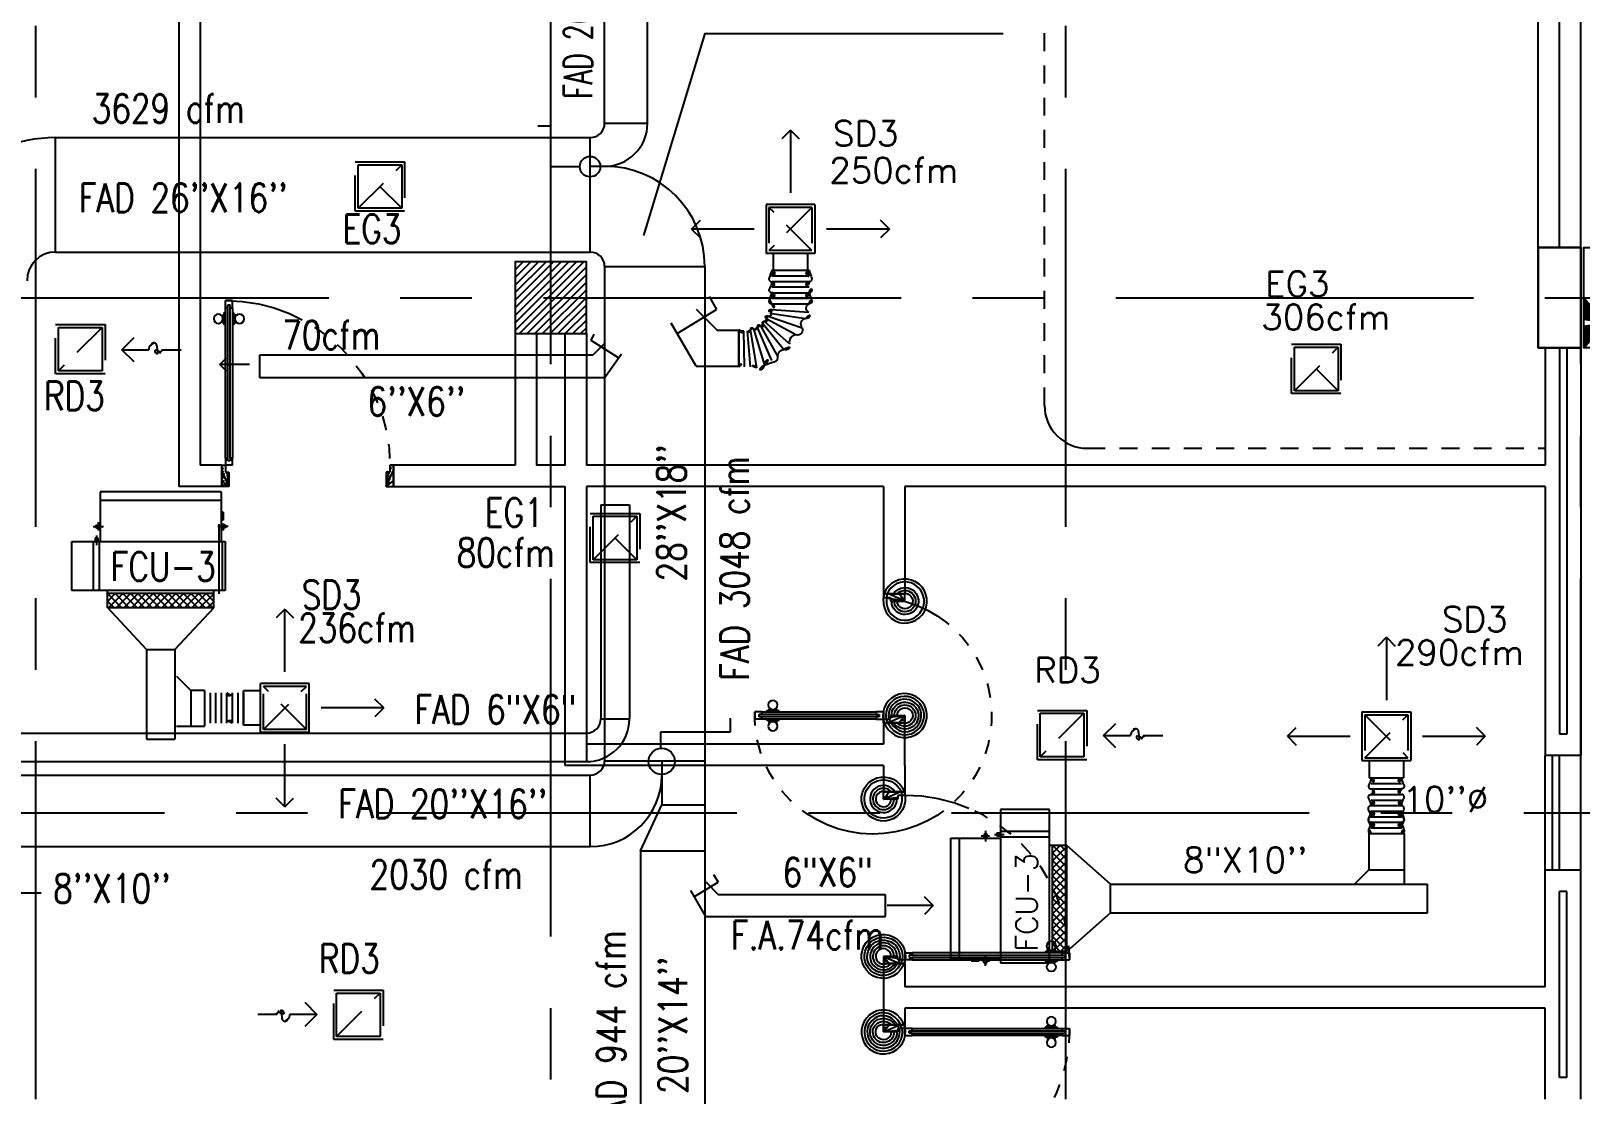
# Model space of a CAD drawing. Extents: x 417866029 to 417866302, y 43498040 to 43498122.
# Drawn here: x 417866061.9 to 417866072.73, y 43498062.71 to 43498070.15 of the extents above; entities that cross this region are included whole.
import ezdxf

# ---------------------------------------------------------------- set-up
doc = ezdxf.new("R2010")
doc.units = 0
doc.header["$MEASUREMENT"] = 0
for name, pattern in [('CENTERX2', [4, 2.5, -0.5, 0.5, -0.5]), ('HIDDEN', [0.375, 0.25, -0.125]), ('HIDDEN2', [0.1875, 0.125, -0.0625])]:
    doc.linetypes.add(name, pattern=pattern)
doc.layers.get('0').update_dxf_attribs({"linetype": 'CONTINUOUS'})
for name, color, linetype in [('AXES', 11, 'CENTERX2'), ('COL', 7, 'CONTINUOUS'), ('CRT-HIDE', 7, 'HIDDEN2'), ('DOOR', 9, 'CONTINUOUS'), ('DUCT', 6, 'CONTINUOUS'), ('EXDUCT', 10, 'CONTINUOUS'), ('FCU', 6, 'CONTINUOUS'), ('HAT', 11, 'CONTINUOUS'), ('INSUL', 9, 'CONTINUOUS'), ('M-AC-FLEX', 7, 'CONTINUOUS'), ('M-EGU.', 2, 'CONTINUOUS'), ('M-TEXT', 2, 'CONTINUOUS'), ('PSUPPLY', 3, 'HIDDEN'), ('WALL', 9, 'CONTINUOUS'), ('WIN', 9, 'CONTINUOUS')]:
    doc.layers.add(name, color=color, linetype=linetype)
doc.styles.add('ROMANS', font='ROMANS.shx', dxfattribs={"width": 0.6})

# ---------------------------------------------------------------- blocks, each defined once
blk = doc.blocks.new('DOOR90')
at = {"layer": 'DOOR', "color": 7, "linetype": 'ByBlock'}
for p, q in [((-150, 0), (0, 0)), ((-150, 0), (-150, -25)), ((0, -50), (-114, 0)), ((0, -50), (-40, 0)), ((0, -50), (0, 0)), ((-1000, -25), (-1050, -25)), ((-1050, -75), (-1050, -25)), ((-1050, -25), (-1050, -75)), ((-1000, -75), (-1050, -75)), ((-1000, -42), (-1020, -42)), ((-1020, -42), (-1020, -58)), ((-1000, -58), (-1020, -58)), ((-1000, -25), (-1000, -42)), ((-1000, -58), (-1000, -75)), ((-878, -18), (-968, -18)), ((-968, -25), (-968, -18)), ((-968, -75), (-968, -82)), ((-878, -82), (-968, -82)), ((-955, -9), (-890, -9)), ((-955, -18), (-955, -9)), ((-955, -18), (-890, -18)), ((-955, -82), (-890, -82)), ((-955, -82), (-955, -91)), ((-955, -91), (-890, -91)), ((-890, -18), (-890, -9)), ((-890, -82), (-890, -91)), ((-878, -25), (-878, -18)), ((-878, -75), (-878, -82)), ((-200, -25), (-150, -25)), ((-200, -42), (-200, -25)), ((-180, -42), (-200, -42)), ((-200, -58), (-180, -58)), ((-200, -75), (-200, -58)), ((-150, -75), (-200, -75)), ((-180, -58), (-180, -42)), ((-150, -25), (-100, -25)), ((-150, -75), (-150, -25)), ((-100, -25), (-100, -50)), ((0, -50), (-100, -37)), ((-100, -50), (0, -50)), ((0, -850), (-114, -900)), ((-100, -875), (-100, -850)), ((0, -850), (-100, -863)), ((-100, -850), (0, -850)), ((0, -850), (-40, -900)), ((0, -850), (0, -900)), ((-150, -875), (-100, -875)), ((-150, -900), (-150, -875)), ((-150, -900), (0, -900)), ((0, -900), (-150, -900))]:
    blk.add_line(p, q, dxfattribs=at)
at = {"layer": 'DOOR', "linetype": 'ByBlock'}
for p, q in [((-200, -25), (-1000, -25)), ((-200, -42), (-1000, -42)), ((-200, -58), (-1000, -58)), ((-1000, -75), (-200, -75))]:
    blk.add_line(p, q, dxfattribs=at)
at = {"layer": 'DOOR', "color": 7, "linetype": 'ByBlock'}
for centre in [(-923, 24), (-923, -124)]:
    blk.add_circle(centre, 32.4, dxfattribs=at)
for centre, radius, start, end in [((0, -50), 154, 161.1053, 166.2858), ((0, -50), 94.4, 148.0182, 180), ((0, -50), 134, 158.1598, 169.28), ((0, -50), 114, 154.0838, 167.3774), ((0, -50), 74.4, 137.7764, 180), ((0, -50), 54.4, 113.2074, 180), ((0, -50), 34.4, 90, 180), ((0, -50), 14.4, 90, 180), ((0, -850), 94.4, 180, 211.9818), ((0, -850), 74.4, 180, 222.2236), ((0, -850), 54.4, 180, 246.7926), ((0, -850), 34.4, 180, 270), ((0, -850), 14.4, 180, 270), ((0, -850), 154, 193.7142, 198.8947), ((0, -850), 134, 190.72, 201.8402)]:
    blk.add_arc(centre, radius, start, end, dxfattribs=at)
at = {"layer": 'DOOR', "linetype": 'HIDDEN', "ltscale": 0.5}
blk.add_arc((-222, -50), 828, 178.2701, 275.003, dxfattribs=at)
blk = doc.blocks.new('DOOR100')
at = {"layer": 'DOOR', "color": 7, "linetype": 'ByBlock'}
for p, q in [((-91, 1205), (-91, 1140)), ((-82, 1205), (-91, 1205)), ((-82, 1128), (-82, 1218)), ((-75, 1218), (-82, 1218)), ((-82, 1205), (-82, 1140)), ((-75, 1250), (-75, 1300)), ((-75, 1300), (-25, 1300)), ((-25, 1300), (-75, 1300)), ((-58, 1250), (-75, 1250)), ((-58, 1250), (-58, 1270)), ((-42, 1270), (-58, 1270)), ((-42, 1250), (-42, 1270)), ((-25, 1250), (-42, 1250)), ((-25, 1250), (-25, 1300)), ((-25, 1218), (-18, 1218)), ((-18, 1128), (-18, 1218)), ((-18, 1205), (-18, 1140)), ((-18, 1205), (-9, 1205)), ((-9, 1205), (-9, 1140)), ((-82, 1140), (-91, 1140)), ((-75, 1128), (-82, 1128)), ((-25, 1128), (-18, 1128)), ((-18, 1140), (-9, 1140)), ((-1200, 0), (-1200, 150)), ((-1200, 150), (-1175, 150)), ((-1200, 150), (-1200, 0)), ((-1150, 0), (-1200, 114)), ((-1175, 150), (-1175, 100)), ((-75, 200), (-58, 200)), ((-75, 150), (-75, 200)), ((-75, 150), (-25, 150)), ((-58, 200), (-58, 180)), ((-58, 180), (-42, 180)), ((-50, 0), (0, 114)), ((-42, 200), (-25, 200)), ((-42, 180), (-42, 200)), ((-25, 200), (-25, 150)), ((0, 150), (-25, 150)), ((-25, 150), (-25, 100)), ((0, 0), (0, 150)), ((0, 150), (0, 0)), ((-1150, 0), (-1200, 40)), ((-1150, 0), (-1200, 0)), ((-1175, 100), (-1150, 100)), ((-1150, 0), (-1163, 100)), ((-1150, 100), (-1150, 0)), ((-50, 100), (-50, 0)), ((-50, 0), (-37, 100)), ((-25, 100), (-50, 100)), ((-50, 0), (0, 40)), ((-50, 0), (0, 0))]:
    blk.add_line(p, q, dxfattribs=at)
at = {"layer": 'DOOR', "linetype": 'ByBlock'}
for p, q in [((-75, 1250), (-75, 200)), ((-58, 200), (-58, 1250)), ((-42, 200), (-42, 1250)), ((-25, 200), (-25, 1250))]:
    blk.add_line(p, q, dxfattribs=at)
at = {"layer": 'DOOR', "color": 7, "linetype": 'ByBlock'}
for centre in [(-124, 1173), (24, 1173)]:
    blk.add_circle(centre, 32.4, dxfattribs=at)
at = {"layer": 'DOOR', "linetype": 'HIDDEN', "ltscale": 0.5}
blk.add_arc((-25, 150), 1150, 90, 180, dxfattribs=at)
at = {"layer": 'DOOR', "color": 7, "linetype": 'ByBlock'}
for centre, radius, start, end in [((-1150, 0), 154, 103.7142, 108.8947), ((-1150, 0), 134, 100.72, 111.8402), ((-50, 0), 134, 68.1598, 79.28), ((-50, 0), 114, 64.0838, 77.3774), ((-50, 0), 154, 71.1053, 76.2858), ((-1150, 0), 94.4, 90, 121.9818), ((-1150, 0), 74.4, 90, 132.2236), ((-1150, 0), 54.4, 90, 156.7926), ((-1150, 0), 34.4, 90, 180), ((-1150, 0), 14.4, 90, 180), ((-50, 0), 94.4, 58.0182, 90), ((-50, 0), 74.4, 47.7764, 90), ((-50, 0), 54.4, 23.2074, 90), ((-50, 0), 34.4, 0, 90), ((-50, 0), 14.4, 0, 90)]:
    blk.add_arc(centre, radius, start, end, dxfattribs=at)
blk = doc.blocks.new('A$C49F1192B')
at = {"layer": 'DOOR', "color": 0, "linetype": 'ByBlock', "xscale": -1, "rotation": 270}
blk.add_blockref('DOOR100', (0, 1200), dxfattribs=at)
blk = doc.blocks.new('*X42')
at = {"color": 0}
for p, q in [((16890, -2467), (16943, -2414)), ((16890, -2520), (16990, -2420)), ((16990, -2565), (16890, -2465)), ((16890, -2573), (16990, -2473)), ((16990, -2512), (16892, -2414)), ((16990, -2459), (16945, -2414)), ((16990, -2619), (16890, -2519)), ((16890, -2626), (16990, -2526)), ((16990, -2672), (16890, -2572)), ((16890, -2679), (16990, -2579)), ((16990, -2725), (16890, -2625)), ((16890, -2732), (16990, -2632)), ((16990, -2778), (16890, -2678)), ((16890, -2785), (16990, -2685)), ((16990, -2831), (16890, -2731)), ((16890, -2838), (16990, -2738)), ((16990, -2884), (16890, -2784)), ((16890, -2891), (16990, -2791)), ((16990, -2937), (16890, -2837)), ((16890, -2944), (16990, -2844)), ((16990, -2990), (16890, -2890)), ((16890, -2997), (16990, -2897)), ((16990, -3043), (16890, -2943)), ((16890, -3050), (16990, -2950)), ((16990, -3096), (16890, -2996)), ((16890, -3103), (16990, -3003)), ((16990, -3149), (16890, -3049)), ((16944, -3155), (16890, -3102)), ((16892, -3155), (16990, -3056)), ((16945, -3155), (16990, -3109))]:
    blk.add_line(p, q, dxfattribs=at)
blk = doc.blocks.new('WHE06')
at = {"color": 3}
for p, q in [((689, 622), (346, 622)), ((346, 622), (346, 469)), ((689, 469), (689, 622)), ((212, 437), (269, 437)), ((232, 452), (232, 422)), ((232, 452), (252, 452)), ((242, 472), (242, 399)), ((252, 452), (252, 422)), ((305, 448), (373, 448)), ((321, 458), (321, 438)), ((321, 458), (346, 458)), ((321, 438), (346, 438)), ((60, -422), (60, 422)), ((346, 430), (689, 430)), ((811, 371), (689, 371)), ((711, -371), (711, 371)), ((811, -371), (811, 371)), ((142, -437), (142, -422)), ((197, -437), (197, -422)), ((232, -452), (232, -422)), ((242, -472), (242, -399)), ((252, -452), (252, -422)), ((346, -430), (689, -430)), ((811, -371), (689, -371)), ((142, -437), (197, -437)), ((221, -437), (269, -437)), ((232, -452), (252, -452))]:
    blk.add_line(p, q, dxfattribs=at)
at = {"color": 6}
for p, q in [((346, 469), (346, -451)), ((689, 469), (346, 469)), ((689, -451), (689, 469)), ((0, -422), (0, 422)), ((0, 422), (346, 422)), ((0, -422), (346, -422)), ((346, -451), (689, -451))]:
    blk.add_line(p, q, dxfattribs=at)
at = {"color": 11}
blk.add_blockref('*X42', (-16179, 2784), dxfattribs=at)
blk = doc.blocks.new('*X99')
at = {"color": 0}
for p, q in [((49339, 139867), (49822, 140350)), ((49339, 139920), (49769, 140350)), ((49339, 139973), (49716, 140350)), ((49339, 140026), (49663, 140350)), ((49339, 140079), (49610, 140350)), ((49339, 140132), (49557, 140350)), ((49339, 140185), (49504, 140350)), ((49339, 140238), (49451, 140350)), ((49339, 140291), (49398, 140350)), ((49339, 140344), (49345, 140350)), ((49375, 139850), (49839, 140314)), ((49428, 139850), (49839, 140261)), ((49481, 139850), (49839, 140207)), ((49535, 139850), (49839, 140154)), ((49588, 139850), (49839, 140101)), ((49641, 139850), (49839, 140048)), ((49694, 139850), (49839, 139995)), ((49747, 139850), (49839, 139942)), ((49800, 139850), (49839, 139889))]:
    blk.add_line(p, q, dxfattribs=at)
blk = doc.blocks.new('COL50')
at = {"layer": 'COL'}
blk.add_lwpolyline([(-250, 250), (-250, -250), (250, -250), (250, 250)], close=True, dxfattribs=at)
blk = doc.blocks.new('C11')
at = {"layer": 'HAT'}
h = blk.add_hatch(dxfattribs=at)
h.set_pattern_fill('ANSI31', color=256, scale=300, style=0)
h.set_pattern_definition([(45, (-248556.182, -75061.005), (-26.5165043, 26.5165043), [])])
h.paths.add_polyline_path([(300, 700), (0, 700), (0, 350), (300, 350)])
h.paths.add_polyline_path([(300, 350), (0, 350), (0, 0), (300, 0)])
at = {"layer": 'COL'}
blk.add_lwpolyline([(300, 700), (300, 0), (0, 0), (0, 700)], close=True, dxfattribs=at)
blk = doc.blocks.new('C11D')
at = {"layer": 'COL', "linetype": 'ByBlock'}
for p in [(-320, 0), (0, 0)]:
    blk.add_blockref('C11', p, dxfattribs=at)

msp = doc.modelspace()

# ---------------------------------------------------------------- linework, layer by layer
at = {"layer": 'AXES'}
for p, q in [((417866065.534, 43498039.822), (417866065.534, 43498118.3)), ((417866072.734, 43498039.822), (417866072.734, 43498117.959)), ((417866061.934, 43498046.686), (417866061.934, 43498105.506)), ((417866069.134, 43498046.686), (417866069.134, 43498105.506)), ((417866029.482, 43498068.286), (417866098.574, 43498068.286)), ((417866040.334, 43498064.686), (417866098.574, 43498064.686))]:
    msp.add_line(p, q, dxfattribs=at)
at = {"layer": 'CRT-HIDE'}
for p, q in [((417866068.984, 43498067.534), (417866068.984, 43498071.12)), ((417866069.284, 43498067.234), (417866072.484, 43498067.234))]:
    msp.add_line(p, q, dxfattribs=at)
msp.add_arc((417866069.284, 43498067.534), 0.3, 180, 270, dxfattribs=at)
at = {"layer": 'DUCT', "linetype": 'ByBlock'}
for p, q in [((417866065.91, 43498069.505), (417866065.91, 43498072.235)), ((417866066.21, 43498069.505), (417866066.21, 43498072.235)), ((417866065.91, 43498069.505), (417866066.21, 43498069.505)), ((417866062.073, 43498069.405), (417866065.81, 43498069.405)), ((417866062.073, 43498068.605), (417866062.073, 43498069.405)), ((417866065.81, 43498068.605), (417866065.81, 43498069.405)), ((417866065.81, 43498069.205), (417866065.91, 43498069.205)), ((417866062.073, 43498068.605), (417866065.81, 43498068.605)), ((417866065.91, 43498068.505), (417866065.91, 43498065.05)), ((417866065.91, 43498068.505), (417866066.61, 43498068.505)), ((417866066.61, 43498068.505), (417866066.61, 43498054.856)), ((417866063.217, 43498066.216), (417866063.217, 43498066.703)), ((417866062.707, 43498065.828), (417866062.437, 43498066.118)), ((417866062.907, 43498065.828), (417866063.178, 43498066.118)), ((417866062.707, 43498065.828), (417866062.707, 43498065.2)), ((417866062.707, 43498065.828), (417866062.907, 43498065.828)), ((417866062.907, 43498065.828), (417866062.907, 43498065.2)), ((417866066.303, 43498065.134), (417866066.303, 43498065.253)), ((417866066.303, 43498065.253), (417866066.789, 43498065.253)), ((417866066.789, 43498065.253), (417866066.789, 43498065.349)), ((417866062.707, 43498065.2), (417866062.907, 43498065.2)), ((417866065.91, 43498065.05), (417866066.61, 43498065.05)), ((417866066.31, 43498065.05), (417866066.31, 43498064.742)), ((417866058.717, 43498064.95), (417866065.81, 43498064.95)), ((417866065.81, 43498064.45), (417866065.81, 43498064.95)), ((417866066.16, 43498064.42), (417866066.31, 43498064.742)), ((417866066.31, 43498064.742), (417866066.61, 43498064.742)), ((417866056.997, 43498064.45), (417866065.81, 43498064.45)), ((417866066.16, 43498064.42), (417866066.16, 43498062.271)), ((417866066.16, 43498064.42), (417866066.61, 43498064.42)), ((417866069.446, 43498064.188), (417866069.141, 43498064.459)), ((417866069.446, 43498064.188), (417866071.662, 43498064.188)), ((417866069.446, 43498063.988), (417866069.446, 43498064.188)), ((417866071.662, 43498063.988), (417866071.662, 43498064.188)), ((417866069.446, 43498063.988), (417866069.141, 43498063.718)), ((417866069.446, 43498063.988), (417866071.662, 43498063.988))]:
    msp.add_line(p, q, dxfattribs=at)
at = {"layer": 'DUCT', "linetype": 'HIDDEN'}
for p, q in [((417866066.641, 43498068.294), (417866066.693, 43498068.204)), ((417866066.672, 43498064.256), (417866066.704, 43498064.201))]:
    msp.add_line(p, q, dxfattribs=at)
at = {"layer": 'DUCT'}
for p, q in [((417866066.416, 43498068.037), (417866066.693, 43498068.204)), ((417866066.549, 43498068.207), (417866066.699, 43498068.057)), ((417866066.549, 43498067.807), (417866066.375, 43498068.108)), ((417866065.815, 43498067.986), (417866065.838, 43498068.031)), ((417866066.007, 43498067.866), (417866065.815, 43498067.986)), ((417866065.815, 43498067.986), (417866065.815, 43498067.986)), ((417866065.91, 43498067.967), (417866065.83, 43498067.887)), ((417866066.849, 43498068.057), (417866066.699, 43498068.057)), ((417866066.849, 43498067.807), (417866066.849, 43498068.057)), ((417866063.499, 43498067.887), (417866065.83, 43498067.887)), ((417866063.499, 43498067.727), (417866063.499, 43498067.887)), ((417866065.91, 43498067.727), (417866066.027, 43498067.895)), ((417866066.549, 43498067.807), (417866066.849, 43498067.807)), ((417866065.91, 43498067.727), (417866063.499, 43498067.727)), ((417866062.918, 43498065.641), (417866063.018, 43498065.541)), ((417866063.113, 43498065.541), (417866063.018, 43498065.541)), ((417866063.018, 43498065.541), (417866063.018, 43498065.291)), ((417866063.113, 43498065.541), (417866063.113, 43498065.291)), ((417866062.918, 43498065.291), (417866063.113, 43498065.291)), ((417866071.251, 43498064.542), (417866071.251, 43498064.288)), ((417866071.251, 43498064.542), (417866071.501, 43498064.542)), ((417866071.501, 43498064.188), (417866071.501, 43498064.542)), ((417866071.151, 43498064.188), (417866071.251, 43498064.288)), ((417866071.251, 43498064.288), (417866071.501, 43498064.288)), ((417866066.537, 43498064.101), (417866066.704, 43498064.201)), ((417866066.617, 43498064.203), (417866066.707, 43498064.113)), ((417866066.617, 43498063.963), (417866066.513, 43498064.144)), ((417866067.872, 43498064.113), (417866066.707, 43498064.113)), ((417866067.872, 43498063.963), (417866067.872, 43498064.113)), ((417866066.617, 43498063.963), (417866067.872, 43498063.963))]:
    msp.add_line(p, q, dxfattribs=at)
at = {"layer": 'DUCT', "color": 4, "linetype": 'ByBlock'}
msp.add_lwpolyline([(417866060.775, 43498064.594), (417866061.358, 43498064.127), (417866061.971, 43498064.127)], dxfattribs=at)
at = {"layer": 'DUCT', "linetype": 'ByBlock'}
for centre, radius in [((417866065.808, 43498069.202), 0.0714), ((417866066.309, 43498065.046), 0.0919)]:
    msp.add_circle(centre, radius, dxfattribs=at)
for centre, radius, start, end in [((417866065.81, 43498069.505), 0.1, 270, 0), ((417866065.91, 43498069.505), 0.3, 270, 0), ((417866062.073, 43498068.405), 1, 90, 180), ((417866065.91, 43498068.505), 0.7, 0, 90), ((417866062.073, 43498068.405), 0.2, 90, 180), ((417866065.81, 43498068.505), 0.1, 0, 90), ((417866065.81, 43498065.05), 0.1, 270, 0), ((417866065.81, 43498064.95), 0.5, 270, 0)]:
    msp.add_arc(centre, radius, start, end, dxfattribs=at)
at = {"layer": 'EXDUCT', "linetype": 'ByBlock'}
for p, q in [((417866065.884, 43498066.838), (417866065.884, 43498065.344)), ((417866065.884, 43498066.838), (417866066.084, 43498066.838)), ((417866066.084, 43498066.838), (417866066.084, 43498065.344)), ((417866061.789, 43498065.244), (417866065.784, 43498065.244)), ((417866065.784, 43498065.244), (417866065.784, 43498065.044)), ((417866065.884, 43498065.344), (417866066.084, 43498065.344)), ((417866061.689, 43498065.044), (417866065.784, 43498065.044))]:
    msp.add_line(p, q, dxfattribs=at)
for radius in [0.1, 0.3]:
    msp.add_arc((417866065.784, 43498065.344), radius, 270, 0, dxfattribs=at)
at = {"layer": 'INSUL'}
for p, q in [((417866072.584, 43498067.936), (417866072.584, 43498065.236)), ((417866072.634, 43498067.936), (417866072.634, 43498065.236)), ((417866072.634, 43498065.236), (417866072.584, 43498065.236)), ((417866072.584, 43498062.836), (417866072.584, 43498064.136)), ((417866072.634, 43498064.136), (417866072.584, 43498064.136)), ((417866072.634, 43498062.836), (417866072.634, 43498064.136)), ((417866072.634, 43498062.836), (417866072.584, 43498062.836))]:
    msp.add_line(p, q, dxfattribs=at)
at = {"layer": 'M-AC-FLEX', "color": 11}
for p, q in [((417866067.339, 43498068.476), (417866067.078, 43498068.476)), ((417866067.339, 43498068.437), (417866067.078, 43498068.437)), ((417866067.339, 43498068.398), (417866067.078, 43498068.398)), ((417866067.339, 43498068.359), (417866067.078, 43498068.359)), ((417866067.078, 43498068.321), (417866067.339, 43498068.321)), ((417866067.078, 43498068.282), (417866067.339, 43498068.282)), ((417866067.065, 43498068.178), (417866067.314, 43498068.141)), ((417866067.078, 43498068.243), (417866067.339, 43498068.243)), ((417866067.078, 43498068.204), (417866067.337, 43498068.184)), ((417866066.849, 43498068.063), (417866066.849, 43498067.802)), ((417866066.927, 43498068.063), (417866066.971, 43498067.795)), ((417866066.951, 43498068.068), (417866067.027, 43498067.814)), ((417866066.975, 43498068.077), (417866067.076, 43498067.848)), ((417866067, 43498068.089), (417866067.12, 43498067.874)), ((417866067.017, 43498068.103), (417866067.163, 43498067.924)), ((417866067.026, 43498068.122), (417866067.202, 43498067.964)), ((417866067.04, 43498068.141), (417866067.25, 43498068.026)), ((417866067.053, 43498068.157), (417866067.29, 43498068.076)), ((417866066.888, 43498067.802), (417866066.884, 43498068.052)), ((417866066.906, 43498068.055), (417866066.927, 43498067.802)), ((417866063.152, 43498065.524), (417866063.152, 43498065.313)), ((417866063.191, 43498065.524), (417866063.191, 43498065.313)), ((417866063.23, 43498065.524), (417866063.23, 43498065.313)), ((417866063.268, 43498065.524), (417866063.268, 43498065.313)), ((417866063.268, 43498065.524), (417866063.268, 43498065.313)), ((417866063.307, 43498065.524), (417866063.307, 43498065.313)), ((417866063.307, 43498065.524), (417866063.307, 43498065.313)), ((417866063.346, 43498065.524), (417866063.346, 43498065.313)), ((417866063.385, 43498065.524), (417866063.385, 43498065.313)), ((417866071.268, 43498064.931), (417866071.479, 43498064.931)), ((417866071.268, 43498064.892), (417866071.479, 43498064.892)), ((417866071.268, 43498064.854), (417866071.479, 43498064.854)), ((417866071.268, 43498064.854), (417866071.479, 43498064.854)), ((417866071.268, 43498064.815), (417866071.479, 43498064.815)), ((417866071.268, 43498064.815), (417866071.479, 43498064.815)), ((417866071.268, 43498064.776), (417866071.479, 43498064.776)), ((417866071.268, 43498064.737), (417866071.479, 43498064.737)), ((417866071.268, 43498064.698), (417866071.479, 43498064.698)), ((417866071.268, 43498064.659), (417866071.479, 43498064.659)), ((417866071.268, 43498064.62), (417866071.479, 43498064.62)), ((417866071.268, 43498064.581), (417866071.479, 43498064.581))]:
    msp.add_line(p, q, dxfattribs=at)
at = {"layer": 'M-AC-FLEX'}
for points in [[(417866067.078, 43498068.476, -1), (417866067.078, 43498068.437, 1), (417866067.078, 43498068.398, -1), (417866067.078, 43498068.359, 1.018005), (417866067.078, 43498068.321)], [(417866067.078, 43498068.437, 1.000618), (417866067.078, 43498068.476)], [(417866067.339, 43498068.437, -1.000618), (417866067.339, 43498068.476)], [(417866067.339, 43498068.476, 1), (417866067.339, 43498068.437, -1), (417866067.339, 43498068.398, 1), (417866067.339, 43498068.359, -0.008922), (417866067.34, 43498068.359, -0.008922)], [(417866067.078, 43498068.321, -1), (417866067.078, 43498068.282, 1), (417866067.078, 43498068.243)], [(417866067.078, 43498068.243, -1), (417866067.078, 43498068.282)], [(417866067.078, 43498068.282, 1), (417866067.078, 43498068.321)], [(417866067.339, 43498068.321, 1), (417866067.339, 43498068.282, -1), (417866067.339, 43498068.243)], [(417866067.337, 43498068.184, -0.661578), (417866067.339, 43498068.243, 1), (417866067.339, 43498068.282)], [(417866067.339, 43498068.321, 0.999838), (417866067.339, 43498068.359)], [(417866067.339, 43498068.321, -0.004461), (417866067.339, 43498068.321)], [(417866067.078, 43498068.204, 0.879519), (417866067.065, 43498068.178, -1.034976), (417866067.053, 43498068.157)], [(417866067.078, 43498068.243, -0.987495), (417866067.078, 43498068.204, -0.606794)], [(417866067.291, 43498068.076, -0.562442), (417866067.314, 43498068.141, 0.803591), (417866067.337, 43498068.184)], [(417866066.849, 43498068.063, 0.606794), (417866066.879, 43498068.047, 0.606794)], [(417866066.884, 43498068.052, -0.736655), (417866066.849, 43498068.063)], [(417866066.849, 43498068.063, 0.000874), (417866066.849, 43498068.063, 0.000874)], [(417866066.906, 43498068.055, 0.635837), (417866066.884, 43498068.052, 0.724161)], [(417866066.949, 43498068.071, 0.78893), (417866066.927, 43498068.062, -1.030272), (417866066.906, 43498068.055)], [(417866067, 43498068.089, 0.850272), (417866066.974, 43498068.082, -1.072461), (417866066.949, 43498068.071)], [(417866067.024, 43498068.123, 0.698197), (417866067.017, 43498068.103, -1.180405), (417866067, 43498068.089)], [(417866067.053, 43498068.157, 1.125229), (417866067.04, 43498068.141, -1.12511), (417866067.024, 43498068.123, -0.893954)], [(417866067.29, 43498068.076, -0.604437), (417866067.25, 43498068.026, 0.497993), (417866067.202, 43498067.964)], [(417866067.027, 43498067.814, -0.652763), (417866067.076, 43498067.848, 0.764077), (417866067.12, 43498067.874, -0.428567), (417866067.163, 43498067.924, 0.696093), (417866067.202, 43498067.964)], [(417866066.849, 43498067.802, -1), (417866066.888, 43498067.802, 1), (417866066.927, 43498067.802)], [(417866066.849, 43498067.802, -0.606794), (417866066.879, 43498067.818, -0.606794)], [(417866066.888, 43498067.802, 1), (417866066.849, 43498067.802)], [(417866066.971, 43498067.796, 0.575939), (417866066.927, 43498067.802, -1), (417866066.888, 43498067.802)], [(417866067.027, 43498067.814, -0.665042), (417866066.971, 43498067.795)], [(417866063.113, 43498065.524, 1), (417866063.152, 43498065.524, -1), (417866063.191, 43498065.524, 1), (417866063.23, 43498065.524, -1.018005), (417866063.268, 43498065.524)], [(417866063.385, 43498065.524, -1), (417866063.346, 43498065.524, 1.018005), (417866063.307, 43498065.524)], [(417866063.113, 43498065.313, -1), (417866063.152, 43498065.313, 1), (417866063.191, 43498065.313, -1), (417866063.23, 43498065.313, 1.018005), (417866063.268, 43498065.313)], [(417866063.152, 43498065.313, 1), (417866063.113, 43498065.313)], [(417866063.113, 43498065.313, 0.000309), (417866063.113, 43498065.313)], [(417866063.385, 43498065.313, 1), (417866063.346, 43498065.313, -1.018005), (417866063.307, 43498065.313)], [(417866071.268, 43498064.931, -1), (417866071.268, 43498064.892, 1.018005), (417866071.268, 43498064.854)], [(417866071.479, 43498064.931, 1), (417866071.479, 43498064.892, -1.018005), (417866071.479, 43498064.854)], [(417866071.268, 43498064.659, 1), (417866071.268, 43498064.698, -1), (417866071.268, 43498064.737, 1), (417866071.268, 43498064.776, -1.018005), (417866071.268, 43498064.815)], [(417866071.479, 43498064.659, -1), (417866071.479, 43498064.698, 1), (417866071.479, 43498064.737, -1), (417866071.479, 43498064.776, 1.018005), (417866071.479, 43498064.815)], [(417866071.268, 43498064.698, -1), (417866071.268, 43498064.659, 1), (417866071.268, 43498064.62)], [(417866071.268, 43498064.581, 1), (417866071.268, 43498064.62, -1), (417866071.268, 43498064.659)], [(417866071.268, 43498064.62, -1), (417866071.268, 43498064.581, 1), (417866071.268, 43498064.542)], [(417866071.479, 43498064.698, 1), (417866071.479, 43498064.659, -1), (417866071.479, 43498064.62)], [(417866071.479, 43498064.581, -1), (417866071.479, 43498064.62, 1), (417866071.479, 43498064.659)], [(417866071.479, 43498064.62, 1), (417866071.479, 43498064.581, -1), (417866071.479, 43498064.542)], [(417866071.268, 43498064.542, 0.000219), (417866071.268, 43498064.542, -1), (417866071.268, 43498064.581)], [(417866071.268, 43498064.542, -0.000219), (417866071.268, 43498064.542, -0.000219)], [(417866071.479, 43498064.542, 0.999563), (417866071.479, 43498064.581)]]:
    msp.add_lwpolyline(points, format="xyb", dxfattribs=at)
for centre, start, end in [((417866063.288, 43498065.524), 180, 331.5686), ((417866063.288, 43498065.524), 208.4314, 0), ((417866063.288, 43498065.313), 28.4314, 180.0178), ((417866063.288, 43498065.313), 28.4314, 180.0178), ((417866063.288, 43498065.313), 359.9822, 151.5686), ((417866063.288, 43498065.313), 359.9822, 151.5686), ((417866071.268, 43498064.834), 298.4314, 90), ((417866071.268, 43498064.834), 270, 61.5686), ((417866071.479, 43498064.834), 89.9822, 241.5686), ((417866071.479, 43498064.834), 89.9822, 241.5686), ((417866071.479, 43498064.834), 118.4314, 270.0178), ((417866071.479, 43498064.834), 118.4314, 270.0178)]:
    msp.add_arc(centre, 0.0195, start, end, dxfattribs=at)
at = {"layer": 'M-EGU.'}
for p, q in [((417866067.209, 43498069.458), (417866067.148, 43498069.397)), ((417866067.209, 43498069.458), (417866067.209, 43498069.019)), ((417866067.209, 43498069.458), (417866067.27, 43498069.397)), ((417866064.187, 43498068.911), (417866064.187, 43498069.215)), ((417866064.187, 43498069.215), (417866064.492, 43498069.215)), ((417866064.492, 43498069.215), (417866064.492, 43498068.911)), ((417866067.038, 43498068.937), (417866067.038, 43498068.596)), ((417866067.379, 43498068.937), (417866067.038, 43498068.937)), ((417866067.379, 43498068.937), (417866067.379, 43498068.596)), ((417866064.492, 43498068.911), (417866064.187, 43498068.911)), ((417866066.517, 43498068.766), (417866066.579, 43498068.828)), ((417866067.9, 43498068.766), (417866067.839, 43498068.828)), ((417866066.956, 43498068.766), (417866066.517, 43498068.766)), ((417866066.517, 43498068.766), (417866066.579, 43498068.705)), ((417866067.9, 43498068.766), (417866067.461, 43498068.766)), ((417866067.9, 43498068.766), (417866067.839, 43498068.705)), ((417866067.379, 43498068.596), (417866067.038, 43498068.596)), ((417866067.089, 43498068.596), (417866067.089, 43498068.476)), ((417866067.329, 43498068.596), (417866067.329, 43498068.476)), ((417866067.329, 43498068.476), (417866067.089, 43498068.476)), ((417866062.093, 43498067.774), (417866062.093, 43498068.079)), ((417866062.093, 43498068.079), (417866062.398, 43498068.079)), ((417866062.398, 43498068.079), (417866062.398, 43498067.774)), ((417866062.536, 43498067.923), (417866062.621, 43498068.008)), ((417866062.536, 43498067.923), (417866062.724, 43498067.923)), ((417866062.621, 43498067.838), (417866062.536, 43498067.923)), ((417866062.82, 43498067.923), (417866062.95, 43498067.923)), ((417866063.221, 43498067.82), (417866063.268, 43498067.867)), ((417866070.731, 43498067.636), (417866070.731, 43498067.941)), ((417866070.731, 43498067.941), (417866071.036, 43498067.941)), ((417866071.036, 43498067.941), (417866071.036, 43498067.636)), ((417866062.398, 43498067.774), (417866062.093, 43498067.774)), ((417866063.268, 43498067.772), (417866063.221, 43498067.82)), ((417866063.428, 43498067.82), (417866063.221, 43498067.82)), ((417866071.036, 43498067.636), (417866070.731, 43498067.636)), ((417866065.83, 43498066.455), (417866065.83, 43498066.759)), ((417866065.83, 43498066.759), (417866066.135, 43498066.759)), ((417866066.135, 43498066.759), (417866066.135, 43498066.455)), ((417866066.135, 43498066.455), (417866065.83, 43498066.455)), ((417866063.675, 43498066.11), (417866063.614, 43498066.049)), ((417866063.675, 43498065.671), (417866063.675, 43498066.11)), ((417866063.675, 43498066.11), (417866063.736, 43498066.049)), ((417866071.374, 43498065.913), (417866071.313, 43498065.852)), ((417866071.374, 43498065.913), (417866071.435, 43498065.852)), ((417866071.374, 43498065.913), (417866071.374, 43498065.474)), ((417866063.846, 43498065.589), (417866063.505, 43498065.589)), ((417866063.505, 43498065.248), (417866063.505, 43498065.589)), ((417866063.846, 43498065.248), (417866063.846, 43498065.589)), ((417866063.385, 43498065.299), (417866063.385, 43498065.539)), ((417866063.505, 43498065.539), (417866063.385, 43498065.539)), ((417866064.366, 43498065.419), (417866064.305, 43498065.48)), ((417866064.366, 43498065.419), (417866063.928, 43498065.419)), ((417866064.366, 43498065.419), (417866064.305, 43498065.358)), ((417866068.955, 43498065.077), (417866068.955, 43498065.382)), ((417866068.955, 43498065.382), (417866069.26, 43498065.382)), ((417866069.26, 43498065.382), (417866069.26, 43498065.077)), ((417866071.203, 43498065.392), (417866071.203, 43498065.051)), ((417866071.203, 43498065.392), (417866071.544, 43498065.392)), ((417866071.544, 43498065.392), (417866071.544, 43498065.051)), ((417866063.505, 43498065.299), (417866063.385, 43498065.299)), ((417866063.846, 43498065.248), (417866063.505, 43498065.248)), ((417866069.397, 43498065.226), (417866069.482, 43498065.311)), ((417866070.682, 43498065.221), (417866070.744, 43498065.283)), ((417866072.065, 43498065.221), (417866072.004, 43498065.283)), ((417866063.675, 43498064.728), (417866063.675, 43498065.166)), ((417866069.397, 43498065.226), (417866069.586, 43498065.226)), ((417866069.482, 43498065.141), (417866069.397, 43498065.226)), ((417866069.681, 43498065.226), (417866069.811, 43498065.226)), ((417866070.682, 43498065.221), (417866071.121, 43498065.221)), ((417866070.682, 43498065.221), (417866070.744, 43498065.16)), ((417866071.626, 43498065.221), (417866072.065, 43498065.221)), ((417866072.065, 43498065.221), (417866072.004, 43498065.16)), ((417866069.26, 43498065.077), (417866068.955, 43498065.077)), ((417866071.203, 43498065.051), (417866071.544, 43498065.051)), ((417866071.254, 43498065.051), (417866071.254, 43498064.931)), ((417866071.494, 43498065.051), (417866071.494, 43498064.931)), ((417866071.254, 43498064.931), (417866071.494, 43498064.931)), ((417866063.675, 43498064.728), (417866063.614, 43498064.789)), ((417866063.675, 43498064.728), (417866063.736, 43498064.789)), ((417866068.207, 43498064.038), (417866068.146, 43498064.099)), ((417866068.207, 43498064.038), (417866067.884, 43498064.038)), ((417866068.207, 43498064.038), (417866068.146, 43498063.977)), ((417866064.037, 43498063.123), (417866064.037, 43498063.427)), ((417866064.037, 43498063.427), (417866064.341, 43498063.427)), ((417866064.341, 43498063.427), (417866064.341, 43498063.123)), ((417866063.814, 43498063.363), (417866063.899, 43498063.278)), ((417866063.615, 43498063.278), (417866063.485, 43498063.278)), ((417866063.899, 43498063.278), (417866063.71, 43498063.278)), ((417866063.899, 43498063.278), (417866063.814, 43498063.193)), ((417866064.341, 43498063.123), (417866064.037, 43498063.123))]:
    msp.add_line(p, q, dxfattribs=at)
at = {"layer": 'M-EGU.', "linetype": 'HIDDEN'}
for p, q in [((417866064.167, 43498068.891), (417866064.167, 43498069.235)), ((417866064.167, 43498069.235), (417866064.512, 43498069.235)), ((417866064.187, 43498068.911), (417866064.492, 43498069.215)), ((417866064.512, 43498069.235), (417866064.512, 43498068.891)), ((417866064.492, 43498068.911), (417866064.339, 43498069.063)), ((417866064.512, 43498068.891), (417866064.167, 43498068.891)), ((417866067.359, 43498068.917), (417866067.058, 43498068.616)), ((417866067.359, 43498068.616), (417866067.058, 43498068.917)), ((417866067.058, 43498068.917), (417866067.058, 43498068.616)), ((417866067.359, 43498068.917), (417866067.058, 43498068.917)), ((417866067.359, 43498068.917), (417866067.359, 43498068.616)), ((417866067.359, 43498068.616), (417866067.058, 43498068.616)), ((417866062.073, 43498067.754), (417866062.073, 43498068.099)), ((417866062.073, 43498068.099), (417866062.418, 43498068.099)), ((417866062.398, 43498068.079), (417866062.093, 43498067.774)), ((417866062.418, 43498068.099), (417866062.418, 43498067.754)), ((417866070.711, 43498067.616), (417866070.711, 43498067.961)), ((417866070.711, 43498067.961), (417866071.056, 43498067.961)), ((417866071.056, 43498067.961), (417866071.056, 43498067.616)), ((417866070.731, 43498067.636), (417866071.036, 43498067.941)), ((417866062.418, 43498067.754), (417866062.073, 43498067.754)), ((417866071.036, 43498067.636), (417866070.884, 43498067.789)), ((417866071.056, 43498067.616), (417866070.711, 43498067.616)), ((417866065.81, 43498066.435), (417866065.81, 43498066.779)), ((417866065.81, 43498066.779), (417866066.155, 43498066.779)), ((417866065.83, 43498066.455), (417866066.135, 43498066.759)), ((417866066.155, 43498066.779), (417866066.155, 43498066.435)), ((417866066.135, 43498066.455), (417866065.982, 43498066.607)), ((417866066.155, 43498066.435), (417866065.81, 43498066.435)), ((417866063.826, 43498065.268), (417866063.525, 43498065.569)), ((417866063.525, 43498065.268), (417866063.826, 43498065.569)), ((417866063.826, 43498065.569), (417866063.525, 43498065.569)), ((417866063.525, 43498065.268), (417866063.525, 43498065.569)), ((417866063.826, 43498065.268), (417866063.826, 43498065.569)), ((417866068.935, 43498065.057), (417866068.935, 43498065.402)), ((417866068.935, 43498065.402), (417866069.28, 43498065.402)), ((417866069.26, 43498065.382), (417866068.955, 43498065.077)), ((417866069.28, 43498065.402), (417866069.28, 43498065.057)), ((417866071.223, 43498065.372), (417866071.524, 43498065.071)), ((417866071.223, 43498065.071), (417866071.524, 43498065.372)), ((417866071.223, 43498065.372), (417866071.223, 43498065.071)), ((417866071.223, 43498065.372), (417866071.524, 43498065.372)), ((417866071.524, 43498065.372), (417866071.524, 43498065.071)), ((417866063.826, 43498065.268), (417866063.525, 43498065.268)), ((417866069.28, 43498065.057), (417866068.935, 43498065.057)), ((417866071.223, 43498065.071), (417866071.524, 43498065.071)), ((417866064.017, 43498063.103), (417866064.017, 43498063.447)), ((417866064.017, 43498063.447), (417866064.361, 43498063.447)), ((417866064.037, 43498063.123), (417866064.341, 43498063.427)), ((417866064.361, 43498063.447), (417866064.361, 43498063.103)), ((417866064.361, 43498063.103), (417866064.017, 43498063.103))]:
    msp.add_line(p, q, dxfattribs=at)
at = {"layer": 'M-EGU.'}
for points in [[(417866062.82, 43498067.923, -0.1324), (417866062.806, 43498067.904, -0.15664), (417866062.788, 43498067.896, -0.736612), (417866062.773, 43498067.934, 0.774232), (417866062.756, 43498067.97, 0.203349), (417866062.731, 43498067.954, 0.193808), (417866062.724, 43498067.923)], [(417866069.681, 43498065.226, -0.1324), (417866069.668, 43498065.207, -0.15664), (417866069.649, 43498065.199, -0.736612), (417866069.634, 43498065.237, 0.774232), (417866069.618, 43498065.274, 0.203349), (417866069.592, 43498065.257, 0.193808), (417866069.586, 43498065.226)], [(417866063.615, 43498063.278, -0.1324), (417866063.628, 43498063.298, -0.15664), (417866063.647, 43498063.305, -0.736612), (417866063.662, 43498063.267, 0.774232), (417866063.679, 43498063.231, 0.203349), (417866063.704, 43498063.247, 0.193808), (417866063.71, 43498063.278)]]:
    msp.add_lwpolyline(points, format="xyb", dxfattribs=at)
at = {"layer": 'M-TEXT', "color": 3}
msp.add_lwpolyline([(417866066.185, 43498068.72), (417866066.612, 43498070.132), (417866068.696, 43498070.132)], dxfattribs=at)
at = {"layer": 'PSUPPLY', "linetype": 'Continuous'}
for p, q in [((417866065.533, 43498069.484), (417866065.442, 43498069.484)), ((417866065.533, 43498069.201), (417866065.533, 43498069.484)), ((417866065.735, 43498069.201), (417866065.533, 43498069.201))]:
    msp.add_line(p, q, dxfattribs=at)
at = {"layer": 'WALL'}
for p, q in [((417866063.084, 43498073.986), (417866063.084, 43498067.116)), ((417866072.434, 43498068.636), (417866072.434, 43498073.986)), ((417866072.584, 43498068.636), (417866072.584, 43498073.986)), ((417866062.934, 43498073.336), (417866062.934, 43498066.966)), ((417866065.284, 43498068.036), (417866065.284, 43498067.116)), ((417866065.434, 43498068.036), (417866065.434, 43498067.116)), ((417866065.634, 43498067.116), (417866065.634, 43498068.036)), ((417866065.784, 43498068.036), (417866065.784, 43498067.116)), ((417866072.484, 43498067.936), (417866072.484, 43498067.116)), ((417866072.734, 43498067.936), (417866072.734, 43498065.086)), ((417866063.234, 43498067.116), (417866063.084, 43498067.116)), ((417866063.234, 43498067.116), (417866063.234, 43498066.966)), ((417866065.284, 43498067.116), (417866064.434, 43498067.116)), ((417866064.434, 43498067.116), (417866064.434, 43498066.966)), ((417866065.634, 43498067.116), (417866065.434, 43498067.116)), ((417866072.484, 43498067.116), (417866065.784, 43498067.116)), ((417866063.234, 43498066.966), (417866062.934, 43498066.966)), ((417866064.434, 43498066.966), (417866065.634, 43498066.966)), ((417866065.634, 43498065.016), (417866065.634, 43498066.966)), ((417866067.859, 43498066.966), (417866065.784, 43498066.966)), ((417866065.784, 43498066.966), (417866065.784, 43498065.166)), ((417866067.859, 43498066.966), (417866067.859, 43498066.216)), ((417866072.484, 43498066.966), (417866068.009, 43498066.966)), ((417866068.009, 43498066.966), (417866068.009, 43498066.216)), ((417866072.484, 43498066.966), (417866072.484, 43498065.086)), ((417866068.009, 43498066.216), (417866067.859, 43498066.216)), ((417866067.859, 43498065.316), (417866067.859, 43498065.166)), ((417866068.009, 43498065.316), (417866067.859, 43498065.316)), ((417866067.859, 43498065.166), (417866065.784, 43498065.166)), ((417866072.734, 43498065.086), (417866072.484, 43498065.086)), ((417866067.859, 43498065.016), (417866065.634, 43498065.016)), ((417866067.859, 43498065.016), (417866067.859, 43498064.833)), ((417866068.009, 43498065.016), (417866068.009, 43498064.833)), ((417866072.734, 43498064.286), (417866072.484, 43498064.286)), ((417866072.484, 43498063.471), (417866072.484, 43498064.286)), ((417866072.734, 43498062.686), (417866072.734, 43498064.286)), ((417866067.859, 43498063.633), (417866067.859, 43498063.205)), ((417866068.009, 43498063.633), (417866068.009, 43498063.471)), ((417866072.484, 43498063.471), (417866068.009, 43498063.471)), ((417866072.484, 43498063.321), (417866068.009, 43498063.321)), ((417866068.009, 43498063.321), (417866068.009, 43498063.205)), ((417866072.484, 43498062.686), (417866072.484, 43498063.321)), ((417866068.009, 43498063.205), (417866067.859, 43498063.205))]:
    msp.add_line(p, q, dxfattribs=at)
at = {"layer": 'WALL', "linetype": 'ByBlock'}
for p, q in [((417866068.009, 43498065.016), (417866068.009, 43498065.316)), ((417866068.009, 43498063.633), (417866067.859, 43498063.633))]:
    msp.add_line(p, q, dxfattribs=at)
at = {"layer": 'WALL', "linetype": 'ByBlock', "ltscale": 0.3}
for points in [[(417866072.434, 43498067.936), (417866072.734, 43498067.936), (417866072.734, 43498068.636), (417866072.434, 43498068.636)], [(417866065.784, 43498068.536), (417866065.284, 43498068.536), (417866065.284, 43498068.036), (417866065.784, 43498068.036)]]:
    msp.add_lwpolyline(points, close=True, dxfattribs=at)
at = {"layer": 'WIN'}
for p, q in [((417866072.484, 43498064.286), (417866072.484, 43498065.086)), ((417866072.534, 43498064.286), (417866072.534, 43498065.086)), ((417866072.584, 43498064.286), (417866072.584, 43498065.086)), ((417866072.734, 43498064.286), (417866072.734, 43498065.086))]:
    msp.add_line(p, q, dxfattribs=at)

# ---------------------------------------------------------------- block references
at = {"layer": 'COL', "xscale": 0.0009999871253967285, "yscale": 0.001000002026557922, "zscale": 0.001}
msp.add_blockref('COL50', (417866065.534, 43498068.286), dxfattribs=at)
at = {"layer": 'DOOR', "color": 0, "xscale": 0.001000002026557922, "yscale": 0.001000002026557922, "zscale": 0.001, "rotation": 90}
msp.add_blockref('A$C49F1192B', (417866064.434, 43498066.966), dxfattribs=at)
at = {"layer": 'DOOR', "color": 0, "linetype": 'ByBlock', "xscale": -0.0009999871253967285, "yscale": 0.001000002026557922, "zscale": 0.001, "rotation": 180}
msp.add_blockref('DOOR90', (417866068.009, 43498065.316), dxfattribs=at)
at = {"layer": 'DOOR', "color": 0, "linetype": 'ByBlock', "ltscale": 0.3, "xscale": -0.0009999871253967285, "yscale": 0.001000002026557922, "zscale": 0.001, "rotation": 180}
msp.add_blockref('A$C49F1192B', (417866067.859, 43498064.833), dxfattribs=at)
at = {"layer": 'DOOR', "color": 0, "linetype": 'ByBlock', "ltscale": 0.3, "xscale": 0.0009999871253967285, "yscale": 0.001000002026557922, "zscale": 0.001}
msp.add_blockref('A$C49F1192B', (417866067.859, 43498062.005), dxfattribs=at)
at = {"layer": 'FCU', "linetype": 'ByBlock', "xscale": -0.001000002026557922, "yscale": 0.001000002026557922, "zscale": 0.001, "rotation": 90}
msp.add_blockref('WHE06', (417866062.807, 43498066.929), dxfattribs=at)
at = {"layer": 'FCU', "linetype": 'ByBlock', "xscale": 0.0009999871253967285, "yscale": 0.001000002026557922, "zscale": 0.001}
msp.add_blockref('WHE06', (417866068.33, 43498064.088), dxfattribs=at)
at = {"layer": 'HAT', "xscale": 0.0009999871253967285, "yscale": 0.001000002026557922, "zscale": 0.001}
for name, p in [('C11D', (417866072.754, 43498067.936)), ('*X99', (417866015.944, 43497928.187))]:
    msp.add_blockref(name, p, dxfattribs=at)

# ---------------------------------------------------------------- texts
at = {"layer": 'M-TEXT', "style": 'ROMANS'}
for s, width, p in [('FAD 261 cfm', 0.65, (417866065.824, 43498069.678)), ("28''X18''", 0.8, (417866066.478, 43498066.303)), ('FAD 3048 cfm', 0.8, (417866066.919, 43498065.609)), ('FAD 944 cfm', 0.8, (417866066.055, 43498062.432)), ("20''X14''", 0.8, (417866066.487, 43498062.722))]:
    msp.add_text(s, height=0.2, rotation=90, dxfattribs=dict(at, width=width)).set_placement(p)
at = {"layer": 'M-TEXT', "style": 'ROMANS', "width": 0.8}
for s, p in [('3629 cfm', (417866062.325, 43498069.508)), ("FAD 26''X16''", (417866062.235, 43498068.885)), ('EG3', (417866064.079, 43498068.668)), ('70cfm', (417866063.657, 43498067.925)), ('RD3', (417866061.992, 43498067.5)), ("6''X6''", (417866064.252, 43498067.461)), ('EG1', (417866065.073, 43498066.685)), ('80cfm', (417866064.876, 43498066.405)), ('FCU-3', (417866062.458, 43498066.307)), ('SD3', (417866063.793, 43498066.111)), ('236cfm', (417866063.768, 43498065.879)), ('FAD 6"X6"', (417866064.581, 43498065.309)), ("FAD 20''X16''", (417866064.049, 43498064.649)), ('2030 cfm', (417866064.267, 43498064.155)), ('6"X6"', (417866067.153, 43498064.172)), ("8''X10''", (417866062.055, 43498064.058)), ('F.A.74cfm', (417866066.793, 43498063.731)), ('RD3', (417866063.913, 43498063.569))]:
    msp.add_text(s, height=0.2, dxfattribs=at).set_placement(p)
at = {"layer": 'M-TEXT', "style": 'ROMANS'}
for s, p in [('SD3', (417866067.506, 43498069.347)), ('250cfm', (417866067.48, 43498069.089)), ('EG3', (417866070.526, 43498068.295)), ('306cfm', (417866070.5, 43498068.063)), ('SD3', (417866071.762, 43498065.952)), ('290cfm', (417866071.434, 43498065.72)), ('RD3', (417866068.912, 43498065.596)), ("10''%%c", (417866071.486, 43498064.694)), ('8"X10\'\'', (417866069.953, 43498064.27))]:
    msp.add_text(s, height=0.175, dxfattribs=at).set_placement(p)
msp.add_text('FCU-3', height=0.15, rotation=90, dxfattribs=at).set_placement((417866068.935, 43498063.718))

doc.saveas('drawing.dxf')
